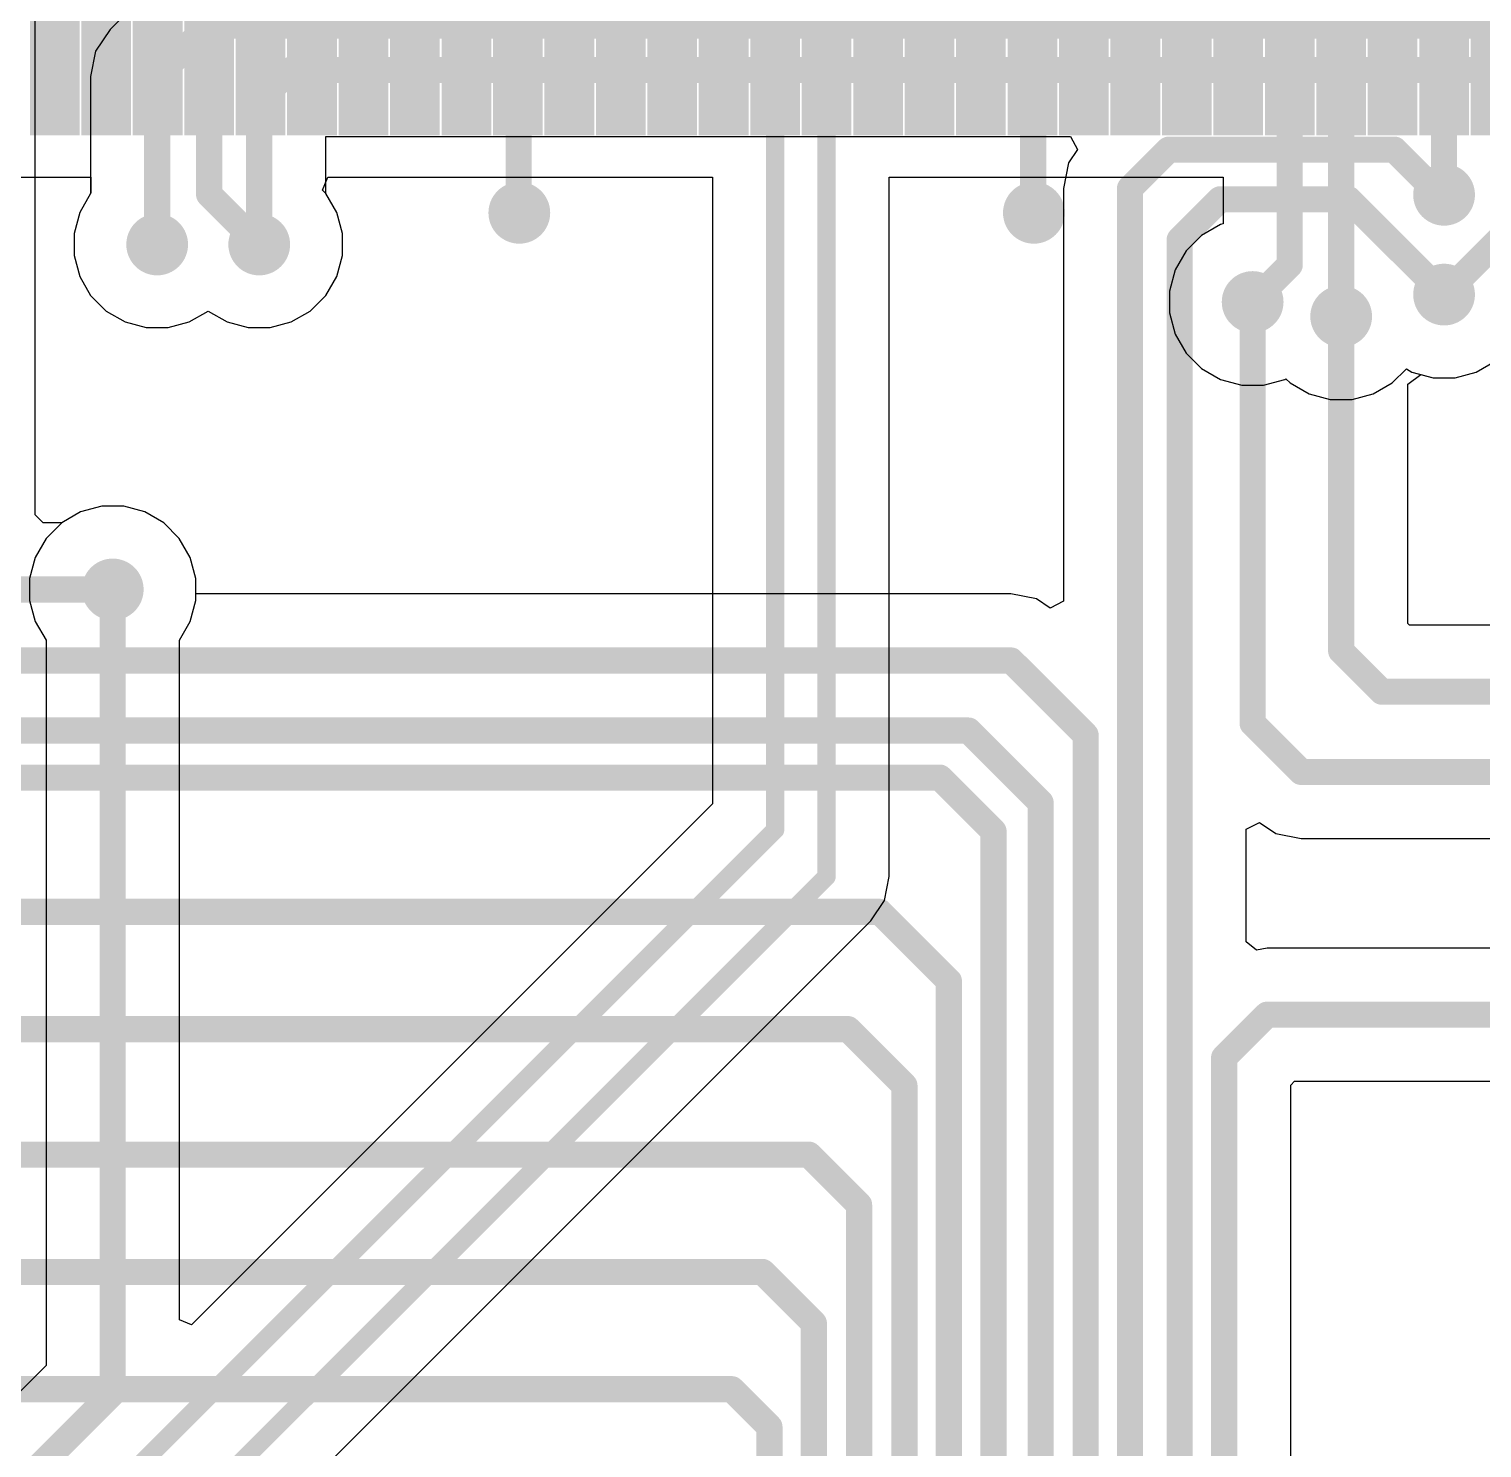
# Model space of a CAD drawing. Header units: millimetres. Extents: x -3 to 5437, y -3 to 5435.
# Drawn here: x 98.22 to 112.34, y 65.52 to 79.31 of the extents above; entities that cross this region are included whole.
import ezdxf

# ---------------------------------------------------------------- set-up
doc = ezdxf.new("R2010")
doc.units = ezdxf.units.MM
for name, color, linetype in [('BottomLayer', 5, 'Continuous'), ('TopLayer', 1, 'Continuous'), ('TopPaste', 8, 'Continuous'), ('TopSolder', 216, 'Continuous'), ('ViaHoleLayer', 16, 'Continuous')]:
    doc.layers.add(name, color=color, linetype=linetype)

# ---------------------------------------------------------------- blocks, each defined once
blk = doc.blocks.new('LQFP_144_20_20__157')
at = {"layer": 'TopLayer'}
for points in [[(-6.389999919999999, 9.89999925), (-6.389999919999999, 11.45999867), (-6.110000479999999, 11.45999867), (-6.110000479999999, 9.89999925)], [(-5.890000919999999, 9.89999925), (-5.890000919999999, 11.45999867), (-5.61000148, 11.45999867), (-5.61000148, 9.89999925)], [(-5.38999938, 9.89999925), (-5.38999938, 11.45999867), (-5.10999994, 11.45999867), (-5.10999994, 9.89999925)], [(-4.890000379999999, 9.89999925), (-4.890000379999999, 11.45999867), (-4.61000094, 11.45999867), (-4.61000094, 9.89999925)], [(-4.38999884, 9.89999925), (-4.38999884, 11.45999867), (-4.1099994, 11.45999867), (-4.1099994, 9.89999925)], [(-3.88999984, 9.89999925), (-3.88999984, 11.45999867), (-3.6100004, 11.45999867), (-3.6100004, 9.89999925)], [(-3.390000839999999, 9.89999925), (-3.390000839999999, 11.45999867), (-3.1100014, 11.45999867), (-3.1100014, 9.89999925)], [(-2.8899993, 9.89999925), (-2.8899993, 11.45999867), (-2.60999986, 11.45999867), (-2.60999986, 9.89999925)], [(-2.3900003, 9.89999925), (-2.3900003, 11.45999867), (-2.11000086, 11.45999867), (-2.11000086, 9.89999925)], [(-1.88999876, 9.89999925), (-1.88999876, 11.45999867), (-1.60999932, 11.45999867), (-1.60999932, 9.89999925)], [(-1.38999976, 9.89999925), (-1.38999976, 11.45999867), (-1.11000032, 11.45999867), (-1.11000032, 9.89999925)], [(-0.89000076, 9.89999925), (-0.89000076, 11.45999867), (-0.6100013199999998, 11.45999867), (-0.6100013200000001, 9.89999925)], [(-0.38999922, 9.89999925), (-0.3899992199999999, 11.45999867), (-0.1099997799999999, 11.45999867), (-0.1099997800000001, 9.89999925)], [(0.1099997799999999, 9.89999925), (0.1099997800000001, 11.45999867), (0.38999922, 11.45999867), (0.3899992199999999, 9.89999925)], [(0.6100013199999998, 9.89999925), (0.6100013200000001, 11.45999867), (0.89000076, 11.45999867), (0.89000076, 9.89999925)], [(1.11000032, 9.89999925), (1.11000032, 11.45999867), (1.38999976, 11.45999867), (1.38999976, 9.89999925)], [(1.60999932, 9.89999925), (1.60999932, 11.45999867), (1.88999876, 11.45999867), (1.88999876, 9.89999925)], [(2.11000086, 9.89999925), (2.11000086, 11.45999867), (2.3900003, 11.45999867), (2.3900003, 9.89999925)], [(2.60999986, 9.89999925), (2.60999986, 11.45999867), (2.8899993, 11.45999867), (2.8899993, 9.89999925)], [(3.1100014, 9.89999925), (3.1100014, 11.45999867), (3.390000839999999, 11.45999867), (3.390000839999999, 9.89999925)], [(3.6100004, 9.89999925), (3.6100004, 11.45999867), (3.88999984, 11.45999867), (3.88999984, 9.89999925)], [(4.1099994, 9.89999925), (4.1099994, 11.45999867), (4.38999884, 11.45999867), (4.38999884, 9.89999925)], [(4.61000094, 9.89999925), (4.61000094, 11.45999867), (4.890000379999999, 11.45999867), (4.890000379999999, 9.89999925)], [(5.10999994, 9.89999925), (5.10999994, 11.45999867), (5.38999938, 11.45999867), (5.38999938, 9.89999925)], [(5.61000148, 9.89999925), (5.61000148, 11.45999867), (5.890000919999999, 11.45999867), (5.890000919999999, 9.89999925)], [(6.110000479999999, 9.89999925), (6.110000479999999, 11.45999867), (6.389999919999999, 11.45999867), (6.389999919999999, 9.89999925)], [(6.609999479999999, 9.89999925), (6.609999479999999, 11.45999867), (6.889998919999999, 11.45999867), (6.889998919999999, 9.89999925)], [(7.110001019999999, 9.89999925), (7.110001019999999, 11.45999867), (7.39000046, 11.45999867), (7.39000046, 9.89999925)], [(7.610000019999999, 9.89999925), (7.610000019999999, 11.45999867), (7.88999946, 11.45999867), (7.88999946, 9.89999925)]]:
    blk.add_hatch(color=1, dxfattribs=at).paths.add_polyline_path(points)
at = {"layer": 'TopPaste'}
for points in [[(-6.389999919999999, 9.89999925), (-6.389999919999999, 11.45999867), (-6.110000479999999, 11.45999867), (-6.110000479999999, 9.89999925)], [(-5.890000919999999, 9.89999925), (-5.890000919999999, 11.45999867), (-5.61000148, 11.45999867), (-5.61000148, 9.89999925)], [(-5.38999938, 9.89999925), (-5.38999938, 11.45999867), (-5.10999994, 11.45999867), (-5.10999994, 9.89999925)], [(-4.890000379999999, 9.89999925), (-4.890000379999999, 11.45999867), (-4.61000094, 11.45999867), (-4.61000094, 9.89999925)], [(-4.38999884, 9.89999925), (-4.38999884, 11.45999867), (-4.1099994, 11.45999867), (-4.1099994, 9.89999925)], [(-3.88999984, 9.89999925), (-3.88999984, 11.45999867), (-3.6100004, 11.45999867), (-3.6100004, 9.89999925)], [(-3.390000839999999, 9.89999925), (-3.390000839999999, 11.45999867), (-3.1100014, 11.45999867), (-3.1100014, 9.89999925)], [(-2.8899993, 9.89999925), (-2.8899993, 11.45999867), (-2.60999986, 11.45999867), (-2.60999986, 9.89999925)], [(-2.3900003, 9.89999925), (-2.3900003, 11.45999867), (-2.11000086, 11.45999867), (-2.11000086, 9.89999925)], [(-1.88999876, 9.89999925), (-1.88999876, 11.45999867), (-1.60999932, 11.45999867), (-1.60999932, 9.89999925)], [(-1.38999976, 9.89999925), (-1.38999976, 11.45999867), (-1.11000032, 11.45999867), (-1.11000032, 9.89999925)], [(-0.89000076, 9.89999925), (-0.89000076, 11.45999867), (-0.6100013199999998, 11.45999867), (-0.6100013200000001, 9.89999925)], [(-0.38999922, 9.89999925), (-0.3899992199999999, 11.45999867), (-0.1099997799999999, 11.45999867), (-0.1099997800000001, 9.89999925)], [(0.1099997799999999, 9.89999925), (0.1099997800000001, 11.45999867), (0.38999922, 11.45999867), (0.3899992199999999, 9.89999925)], [(0.6100013199999998, 9.89999925), (0.6100013200000001, 11.45999867), (0.89000076, 11.45999867), (0.89000076, 9.89999925)], [(1.11000032, 9.89999925), (1.11000032, 11.45999867), (1.38999976, 11.45999867), (1.38999976, 9.89999925)], [(1.60999932, 9.89999925), (1.60999932, 11.45999867), (1.88999876, 11.45999867), (1.88999876, 9.89999925)], [(2.11000086, 9.89999925), (2.11000086, 11.45999867), (2.3900003, 11.45999867), (2.3900003, 9.89999925)], [(2.60999986, 9.89999925), (2.60999986, 11.45999867), (2.8899993, 11.45999867), (2.8899993, 9.89999925)], [(3.1100014, 9.89999925), (3.1100014, 11.45999867), (3.390000839999999, 11.45999867), (3.390000839999999, 9.89999925)], [(3.6100004, 9.89999925), (3.6100004, 11.45999867), (3.88999984, 11.45999867), (3.88999984, 9.89999925)], [(4.1099994, 9.89999925), (4.1099994, 11.45999867), (4.38999884, 11.45999867), (4.38999884, 9.89999925)], [(4.61000094, 9.89999925), (4.61000094, 11.45999867), (4.890000379999999, 11.45999867), (4.890000379999999, 9.89999925)], [(5.10999994, 9.89999925), (5.10999994, 11.45999867), (5.38999938, 11.45999867), (5.38999938, 9.89999925)], [(5.61000148, 9.89999925), (5.61000148, 11.45999867), (5.890000919999999, 11.45999867), (5.890000919999999, 9.89999925)], [(6.110000479999999, 9.89999925), (6.110000479999999, 11.45999867), (6.389999919999999, 11.45999867), (6.389999919999999, 9.89999925)], [(6.609999479999999, 9.89999925), (6.609999479999999, 11.45999867), (6.889998919999999, 11.45999867), (6.889998919999999, 9.89999925)], [(7.110001019999999, 9.89999925), (7.110001019999999, 11.45999867), (7.39000046, 11.45999867), (7.39000046, 9.89999925)], [(7.610000019999999, 9.89999925), (7.610000019999999, 11.45999867), (7.88999946, 11.45999867), (7.88999946, 9.89999925)]]:
    blk.add_hatch(color=8, dxfattribs=at).paths.add_polyline_path(points)
at = {"layer": 'TopSolder'}
for points in [[(-6.49159992, 9.79839925), (-6.49159992, 11.56159867), (-6.00840048, 11.56159867), (-6.00840048, 9.79839925)], [(-5.99160092, 9.79839925), (-5.99160092, 11.56159867), (-5.50840148, 11.56159867), (-5.50840148, 9.79839925)], [(-5.491599379999999, 9.79839925), (-5.491599379999999, 11.56159867), (-5.008399939999999, 11.56159867), (-5.008399939999999, 9.79839925)], [(-4.99160038, 9.79839925), (-4.99160038, 11.56159867), (-4.50840094, 11.56159867), (-4.50840094, 9.79839925)], [(-4.49159884, 9.79839925), (-4.49159884, 11.56159867), (-4.0083994, 11.56159867), (-4.0083994, 9.79839925)], [(-3.99159984, 9.79839925), (-3.99159984, 11.56159867), (-3.5084004, 11.56159867), (-3.5084004, 9.79839925)], [(-3.49160084, 9.79839925), (-3.49160084, 11.56159867), (-3.0084014, 11.56159867), (-3.0084014, 9.79839925)], [(-2.9915993, 9.79839925), (-2.9915993, 11.56159867), (-2.508399859999999, 11.56159867), (-2.508399859999999, 9.79839925)], [(-2.4916003, 9.79839925), (-2.4916003, 11.56159867), (-2.00840086, 11.56159867), (-2.00840086, 9.79839925)], [(-1.99159876, 9.79839925), (-1.99159876, 11.56159867), (-1.50839932, 11.56159867), (-1.50839932, 9.79839925)], [(-1.49159976, 9.79839925), (-1.49159976, 11.56159867), (-1.00840032, 11.56159867), (-1.00840032, 9.79839925)], [(-0.99160076, 9.79839925), (-0.99160076, 11.56159867), (-0.5084013199999999, 11.56159867), (-0.5084013199999999, 9.79839925)], [(-0.49159922, 9.79839925), (-0.49159922, 11.56159867), (-0.008399779999999963, 11.56159867), (-0.008399780000000037, 9.79839925)], [(0.008399779999999963, 9.79839925), (0.008399780000000037, 11.56159867), (0.49159922, 11.56159867), (0.49159922, 9.79839925)], [(0.5084013199999999, 9.79839925), (0.5084013199999999, 11.56159867), (0.99160076, 11.56159867), (0.99160076, 9.79839925)], [(1.00840032, 9.79839925), (1.00840032, 11.56159867), (1.49159976, 11.56159867), (1.49159976, 9.79839925)], [(1.50839932, 9.79839925), (1.50839932, 11.56159867), (1.99159876, 11.56159867), (1.99159876, 9.79839925)], [(2.00840086, 9.79839925), (2.00840086, 11.56159867), (2.4916003, 11.56159867), (2.4916003, 9.79839925)], [(2.508399859999999, 9.79839925), (2.508399859999999, 11.56159867), (2.9915993, 11.56159867), (2.9915993, 9.79839925)], [(3.0084014, 9.79839925), (3.0084014, 11.56159867), (3.49160084, 11.56159867), (3.49160084, 9.79839925)], [(3.5084004, 9.79839925), (3.5084004, 11.56159867), (3.99159984, 11.56159867), (3.99159984, 9.79839925)], [(4.0083994, 9.79839925), (4.0083994, 11.56159867), (4.49159884, 11.56159867), (4.49159884, 9.79839925)], [(4.50840094, 9.79839925), (4.50840094, 11.56159867), (4.99160038, 11.56159867), (4.99160038, 9.79839925)], [(5.008399939999999, 9.79839925), (5.008399939999999, 11.56159867), (5.491599379999999, 11.56159867), (5.491599379999999, 9.79839925)], [(5.50840148, 9.79839925), (5.50840148, 11.56159867), (5.99160092, 11.56159867), (5.99160092, 9.79839925)], [(6.00840048, 9.79839925), (6.00840048, 11.56159867), (6.49159992, 11.56159867), (6.49159992, 9.79839925)], [(6.50839948, 9.79839925), (6.50839948, 11.56159867), (6.991598919999999, 11.56159867), (6.991598919999999, 9.79839925)], [(7.008401019999999, 9.79839925), (7.008401019999999, 11.56159867), (7.49160046, 11.56159867), (7.49160046, 9.79839925)], [(7.508400019999999, 9.79839925), (7.508400019999999, 11.56159867), (7.99159946, 11.56159867), (7.99159946, 9.79839925)]]:
    blk.add_hatch(color=216, dxfattribs=at).paths.add_polyline_path(points)

msp = doc.modelspace()

# ---------------------------------------------------------------- hatches: boundary and pattern name
at = {"layer": 'BottomLayer'}
h = msp.add_hatch(color=5, dxfattribs=at)
edge = h.paths.add_edge_path()
edge.add_arc((111.97083778, 77.69917404), 0.2999994, 0, 360)
h = msp.add_hatch(color=5, dxfattribs=at)
edge = h.paths.add_edge_path()
edge.add_arc((102.98508486, 77.52400548), 0.2999994, 0, 360)
h = msp.add_hatch(color=5, dxfattribs=at)
edge = h.paths.add_edge_path()
edge.add_arc((107.98508502, 77.52400548), 0.2999994, 0, 360)
h = msp.add_hatch(color=5, dxfattribs=at)
edge = h.paths.add_edge_path()
edge.add_arc((99.4664, 77.216), 0.2999994, 0, 360)
h = msp.add_hatch(color=5, dxfattribs=at)
edge = h.paths.add_edge_path()
edge.add_arc((100.4578382, 77.216), 0.2999994, 0, 360)
h = msp.add_hatch(color=5, dxfattribs=at)
edge = h.paths.add_edge_path()
edge.add_arc((110.11083642, 76.65719999999999), 0.2999994, 0, 360)
h = msp.add_hatch(color=5, dxfattribs=at)
edge = h.paths.add_edge_path()
edge.add_arc((111.97083778, 76.7292725), 0.2999994, 0, 360)
h = msp.add_hatch(color=5, dxfattribs=at)
edge = h.paths.add_edge_path()
edge.add_arc((110.97083724, 76.51720028), 0.2999994, 0, 360)
h = msp.add_hatch(color=5, dxfattribs=at)
edge = h.paths.add_edge_path()
edge.add_arc((99.0346, 73.86319999999999), 0.2999994, 0, 360)
at = {"layer": 'TopLayer'}
h = msp.add_hatch(color=1, dxfattribs=at)
edge = h.paths.add_edge_path()
edge.add_arc((111.97083778, 77.69917404), 0.2999994, 0, 360)
h = msp.add_hatch(color=1, dxfattribs=at)
edge = h.paths.add_edge_path()
edge.add_arc((102.98508486, 77.52400548), 0.2999994, 0, 360)
h = msp.add_hatch(color=1, dxfattribs=at)
edge = h.paths.add_edge_path()
edge.add_arc((107.98508502, 77.52400548), 0.2999994, 0, 360)
h = msp.add_hatch(color=1, dxfattribs=at)
edge = h.paths.add_edge_path()
edge.add_arc((99.4664, 77.216), 0.2999994, 0, 360)
h = msp.add_hatch(color=1, dxfattribs=at)
edge = h.paths.add_edge_path()
edge.add_arc((100.4578382, 77.216), 0.2999994, 0, 360)
h = msp.add_hatch(color=1, dxfattribs=at)
edge = h.paths.add_edge_path()
edge.add_arc((110.11083642, 76.65719999999999), 0.2999994, 0, 360)
h = msp.add_hatch(color=1, dxfattribs=at)
edge = h.paths.add_edge_path()
edge.add_arc((111.97083778, 76.7292725), 0.2999994, 0, 360)
h = msp.add_hatch(color=1, dxfattribs=at)
edge = h.paths.add_edge_path()
edge.add_arc((110.97083724, 76.51720028), 0.2999994, 0, 360)
h = msp.add_hatch(color=1, dxfattribs=at)
edge = h.paths.add_edge_path()
edge.add_arc((99.0346, 73.86319999999999), 0.2999994, 0, 360)
at = {"layer": 'ViaHoleLayer'}
h = msp.add_hatch(color=16, dxfattribs=at)
edge = h.paths.add_edge_path()
edge.add_arc((111.97083778, 77.69917404), 0.1499997, 0, 360)
h = msp.add_hatch(color=16, dxfattribs=at)
edge = h.paths.add_edge_path()
edge.add_arc((102.98508486, 77.52400548), 0.1499997, 0, 360)
h = msp.add_hatch(color=16, dxfattribs=at)
edge = h.paths.add_edge_path()
edge.add_arc((107.98508502, 77.52400548), 0.1499997, 0, 360)
h = msp.add_hatch(color=16, dxfattribs=at)
edge = h.paths.add_edge_path()
edge.add_arc((99.4664, 77.216), 0.1499997, 0, 360)
h = msp.add_hatch(color=16, dxfattribs=at)
edge = h.paths.add_edge_path()
edge.add_arc((100.4578382, 77.216), 0.1499997, 0, 360)
h = msp.add_hatch(color=16, dxfattribs=at)
edge = h.paths.add_edge_path()
edge.add_arc((110.11083642, 76.65719999999999), 0.1499997, 0, 360)
h = msp.add_hatch(color=16, dxfattribs=at)
edge = h.paths.add_edge_path()
edge.add_arc((111.97083778, 76.7292725), 0.1499997, 0, 360)
h = msp.add_hatch(color=16, dxfattribs=at)
edge = h.paths.add_edge_path()
edge.add_arc((110.97083724, 76.51720028), 0.1499997, 0, 360)
h = msp.add_hatch(color=16, dxfattribs=at)
edge = h.paths.add_edge_path()
edge.add_arc((99.0346, 73.86319999999999), 0.1499997, 0, 360)

# ---------------------------------------------------------------- linework, layer by layer
at = {"layer": 'BottomLayer'}
for p, q in [((98.2811725, 74.58681806), (98.2811725, 82.20154248)), ((99.50526708, 79.8028122), (99.00859039999999, 79.30613552)), ((99.00859039999999, 79.30613552), (98.8682427, 79.09609022)), ((98.8682427, 79.09609022), (98.81895908, 78.84832592)), ((98.81895908, 78.84832592), (98.81895908, 77.71059641999999)), ((101.10527912, 77.71059641999999), (101.10527912, 78.26576168)), ((101.10527912, 78.26576168), (108.33948614, 78.26576168)), ((108.33948614, 78.26576168), (108.40737018, 78.13876168)), ((108.40737018, 78.13876168), (108.3211702, 78.00975254)), ((108.3211702, 78.00975254), (108.27188658, 77.76198824000001)), ((98.81895908, 77.71059641999999), (98.71346525999999, 77.52787644)), ((101.21077294, 77.52787644), (101.10527912, 77.71059641999999)), ((108.27188658, 77.76198824000001), (108.27188658, 73.74882634)), ((98.71346525999999, 77.52787644), (98.6584006, 77.3223752)), ((101.2658376, 77.3223752), (101.21077294, 77.52787644)), ((98.6584006, 77.3223752), (98.6584006, 77.10962479999999)), ((101.2658376, 77.10962479999999), (101.2658376, 77.3223752)), ((98.6584006, 77.10962479999999), (98.71346525999999, 76.90412355999999)), ((101.21077294, 76.90412355999999), (101.2658376, 77.10962479999999)), ((98.71346525999999, 76.90412355999999), (98.81984046, 76.71987704)), ((101.10439774, 76.71987704), (101.21077294, 76.90412355999999)), ((98.81984046, 76.71987704), (98.97027703999998, 76.56944046)), ((100.95396116, 76.56944046), (101.10439774, 76.71987704)), ((98.97027703999998, 76.56944046), (99.15452355999999, 76.46306526)), ((99.77827644, 76.46306526), (99.9621191, 76.56920678)), ((99.9621191, 76.56920678), (100.14596176, 76.46306526)), ((100.76971464, 76.46306526), (100.95396116, 76.56944046)), ((99.15452355999999, 76.46306526), (99.36002479999999, 76.4080006)), ((99.36002479999999, 76.4080006), (99.5727752, 76.4080006)), ((99.5727752, 76.4080006), (99.77827644, 76.46306526)), ((100.14596176, 76.46306526), (100.351463, 76.4080006)), ((100.351463, 76.4080006), (100.5642134, 76.4080006)), ((100.5642134, 76.4080006), (100.76971464, 76.46306526)), ((111.61827816, 75.85965777999999), (111.7452807, 75.95320851999999)), ((111.7452807, 75.95320851999999), (111.86446258, 75.9212731)), ((112.07721298, 75.9212731), (112.28271422, 75.97633775999999)), ((112.28271422, 75.97633775999999), (112.46696074, 76.08271296)), ((111.61827816, 73.533), (111.61827816, 75.85965777999999)), ((111.86446258, 75.9212731), (112.07721298, 75.9212731)), ((98.35734964, 74.51064091999999), (98.2811725, 74.58681806)), ((98.72272355999999, 74.61613473999999), (98.54000358, 74.51064091999999)), ((98.9282248, 74.6711994), (98.72272355999999, 74.61613473999999)), ((99.1409752, 74.6711994), (98.9282248, 74.6711994)), ((99.34647644, 74.61613473999999), (99.1409752, 74.6711994)), ((99.53072295999999, 74.50975954), (99.34647644, 74.61613473999999)), ((98.54000358, 74.51064091999999), (98.35734964, 74.51064091999999)), ((99.68115954, 74.35932296), (99.53072295999999, 74.50975954)), ((99.78753474, 74.17507644), (99.68115954, 74.35932296)), ((99.84259939999998, 73.9695752), (99.78753474, 74.17507644)), ((99.84259939999998, 73.82004031999999), (99.84259939999998, 73.9695752)), ((107.76270548, 73.82004031999999), (99.84259939999998, 73.82004031999999)), ((108.01046978, 73.77075669999999), (107.76270548, 73.82004031999999)), ((108.14488658, 73.6809423), (108.01046978, 73.77075669999999)), ((108.27188658, 73.74882634), (108.14488658, 73.6809423)), ((111.63456464, 73.51671352), (111.61827816, 73.533)), ((120.06380102, 73.51671352), (111.63456464, 73.51671352)), ((110.04936842, 71.5326865), (110.17636842, 71.59679609999999)), ((110.17636842, 71.59679609999999), (110.3345266, 71.49111685999999)), ((110.04936842, 70.43673746), (110.04936842, 71.5326865)), ((110.3345266, 71.49111685999999), (110.58229344, 71.44183324)), ((110.58229344, 71.44183324), (119.280686, 71.44183324)), ((110.14754196, 70.35616866), (110.04936842, 70.43673746)), ((110.25083614, 70.37671472), (110.14754196, 70.35616866)), ((113.19580358, 70.37671472), (110.25083614, 70.37671472)), ((110.48116842, 69.04398688), (110.51901442, 69.08183288)), ((110.48116842, 63.94086525999999), (110.48116842, 69.04398688)), ((110.51901442, 69.08183288), (113.07314444, 69.08183288))]:
    msp.add_line(p, q, dxfattribs=at)
at = {"layer": 'BottomLayer', "const_width": 0.254}
for points in [[(99.4664, 78.84832592), (99.96307667999999, 79.3450026)], [(99.96307667999999, 79.3450026), (126.10216588, 79.3450026)], [(99.4664, 77.216), (99.4664, 78.84832592)], [(100.4578382, 78.60922556), (100.76181524, 78.9132026)], [(100.76181524, 78.9132026), (128.30373882, 78.9132026)], [(100.4578382, 77.216), (100.4578382, 78.60922556)], [(108.9193275, 77.76198824000001), (109.2953999, 78.13806063999999)], [(109.2953999, 78.13806063999999), (111.48823778, 78.13806063999999)], [(111.48823778, 78.13806063999999), (111.97083778, 77.65546064)], [(108.9193275, 63.36577369999999), (108.9193275, 77.76198824000001)], [(109.4019275, 77.26284522), (109.79454292, 77.65546064)], [(109.79454292, 77.65546064), (111.04464964, 77.65546064)], [(111.04464964, 77.65546064), (111.97083778, 76.7292725)], [(109.4019275, 63.49383034), (109.4019275, 77.26284522)], [(110.11083642, 72.56073117999999), (110.11083642, 76.65719999999999)], [(110.97083724, 73.26482171999999), (110.97083724, 76.51720028)], [(98.08917136, 73.86319999999999), (99.0346, 73.86319999999999)], [(96.2152, 73.1725994), (107.76270548, 73.1725994)], [(107.76270548, 73.1725994), (108.4875275, 72.44777738)], [(110.97083724, 73.26482171999999), (111.36638636, 72.8692726)], [(111.36638636, 72.8692726), (120.55839744, 72.8692726)], [(95.76811935999999, 72.4916), (107.35011296, 72.4916)], [(107.35011296, 72.4916), (108.0503046, 71.79140835999999)], [(108.4875275, 63.18691705999999), (108.4875275, 72.44777738)], [(110.11083642, 72.56073117999999), (110.58229344, 72.08927416)], [(95.95749668, 72.03439999999999), (107.0708044, 72.03439999999999)], [(107.0708044, 72.03439999999999), (107.5931046, 71.5120998)], [(110.58229344, 72.08927416), (119.77528242, 72.08927416)], [(108.0503046, 63.01348332), (108.0503046, 71.79140835999999)], [(107.5931046, 62.5076093), (107.5931046, 71.5120998)], [(97.18039999999999, 70.72927434), (106.48652566, 70.72927434)], [(106.48652566, 70.72927434), (107.15923704, 70.05656296)], [(107.15923704, 54.0512), (107.15923704, 70.05656296)], [(109.8337275, 69.31216515999999), (110.25083614, 69.7292738)], [(110.25083614, 69.7292738), (113.6904, 69.7292738)], [(97.22069456, 69.58927408), (106.17872592, 69.58927408)], [(106.17872592, 69.58927408), (106.7274345, 69.04056549999999)], [(109.8337275, 63.67268697999999), (109.8337275, 69.31216515999999)], [(106.7274345, 54.0512), (106.7274345, 69.04056549999999)], [(97.18039999999999, 68.36927398), (105.79852602, 68.36927398)], [(105.79852602, 68.36927398), (106.28686388, 67.88093611999999)], [(106.28686388, 54.0512), (106.28686388, 67.88093611999999)], [(97.18039999999999, 67.22927372), (105.34767094, 67.22927372)], [(105.34767094, 67.22927372), (105.84741848, 66.72952618)], [(105.84741848, 54.0512), (105.84741848, 66.72952618)], [(97.18239898, 66.08927346), (105.04922094, 66.08927346)], [(105.04922094, 66.08927346), (105.4156134, 65.72288099999999)], [(105.4156134, 60.2488), (105.4156134, 65.72288099999999)]]:
    msp.add_lwpolyline(points, dxfattribs=at)
at = {"layer": 'BottomLayer', "const_width": 0.127}
for points in [[(99.89957668, 79.3450026, 1), (100.02657668, 79.3450026, 1)], [(99.89957668, 79.3450026, 1), (100.02657668, 79.3450026, 1)], [(99.40289999999999, 78.84832592, 1), (99.5299, 78.84832592, 1)], [(99.40289999999999, 78.84832592, 1), (99.5299, 78.84832592, 1)], [(100.69831524, 78.9132026, 1), (100.82531524, 78.9132026, 1)], [(100.69831524, 78.9132026, 1), (100.82531524, 78.9132026, 1)], [(100.3943382, 78.60922556, 1), (100.5213382, 78.60922556, 1)], [(100.3943382, 78.60922556, 1), (100.5213382, 78.60922556, 1)], [(109.2318999, 78.13806063999999, 1), (109.3588999, 78.13806063999999, 1)], [(109.2318999, 78.13806063999999, 1), (109.3588999, 78.13806063999999, 1)], [(111.42473778, 78.13806063999999, 1), (111.55173778, 78.13806063999999, 1)], [(111.42473778, 78.13806063999999, 1), (111.55173778, 78.13806063999999, 1)], [(108.8558275, 77.76198824000001, 1), (108.9828275, 77.76198824000001, 1)], [(108.8558275, 77.76198824000001, 1), (108.9828275, 77.76198824000001, 1)], [(109.73104292, 77.65546064, 1), (109.85804292, 77.65546064, 1)], [(109.73104292, 77.65546064, 1), (109.85804292, 77.65546064, 1)], [(110.98114964, 77.65546064, 1), (111.10814964, 77.65546064, 1)], [(110.98114964, 77.65546064, 1), (111.10814964, 77.65546064, 1)], [(111.90733778, 77.65546064, 1), (112.03433778, 77.65546064, 1)], [(109.3384275, 77.26284522, 1), (109.4654275, 77.26284522, 1)], [(109.3384275, 77.26284522, 1), (109.4654275, 77.26284522, 1)], [(99.40289999999999, 77.216, 1), (99.5299, 77.216, 1)], [(100.3943382, 77.216, 1), (100.5213382, 77.216, 1)], [(111.90733778, 76.7292725, 1), (112.03433778, 76.7292725, 1)], [(110.04733642, 76.65719999999999, 1), (110.17433642, 76.65719999999999, 1)], [(110.90733724, 76.51720028, 1), (111.03433724, 76.51720028, 1)], [(98.97109999999999, 73.86319999999999, 1), (99.09809999999999, 73.86319999999999, 1)], [(107.69920548, 73.1725994, 1), (107.82620548, 73.1725994, 1)], [(107.69920548, 73.1725994, 1), (107.82620548, 73.1725994, 1)], [(110.90733724, 73.26482171999999, 1), (111.03433724, 73.26482171999999, 1)], [(110.90733724, 73.26482171999999, 1), (111.03433724, 73.26482171999999, 1)], [(111.30288636, 72.8692726, 1), (111.42988636, 72.8692726, 1)], [(111.30288636, 72.8692726, 1), (111.42988636, 72.8692726, 1)], [(107.28661296, 72.4916, 1), (107.41361296, 72.4916, 1)], [(107.28661296, 72.4916, 1), (107.41361296, 72.4916, 1)], [(108.4240275, 72.44777738, 1), (108.5510275, 72.44777738, 1)], [(108.4240275, 72.44777738, 1), (108.5510275, 72.44777738, 1)], [(110.04733642, 72.56073117999999, 1), (110.17433642, 72.56073117999999, 1)], [(110.04733642, 72.56073117999999, 1), (110.17433642, 72.56073117999999, 1)], [(107.0073044, 72.03439999999999, 1), (107.1343044, 72.03439999999999, 1)], [(107.0073044, 72.03439999999999, 1), (107.1343044, 72.03439999999999, 1)], [(110.51879344, 72.08927416, 1), (110.64579344, 72.08927416, 1)], [(110.51879344, 72.08927416, 1), (110.64579344, 72.08927416, 1)], [(107.9868046, 71.79140835999999, 1), (108.1138046, 71.79140835999999, 1)], [(107.9868046, 71.79140835999999, 1), (108.1138046, 71.79140835999999, 1)], [(107.5296046, 71.5120998, 1), (107.6566046, 71.5120998, 1)], [(107.5296046, 71.5120998, 1), (107.6566046, 71.5120998, 1)], [(106.42302566, 70.72927434, 1), (106.55002566, 70.72927434, 1)], [(106.42302566, 70.72927434, 1), (106.55002566, 70.72927434, 1)], [(107.09573704, 70.05656296, 1), (107.22273704, 70.05656296, 1)], [(107.09573704, 70.05656296, 1), (107.22273704, 70.05656296, 1)], [(110.18733614, 69.7292738, 1), (110.31433614, 69.7292738, 1)], [(110.18733614, 69.7292738, 1), (110.31433614, 69.7292738, 1)], [(106.11522592, 69.58927408, 1), (106.24222592, 69.58927408, 1)], [(106.11522592, 69.58927408, 1), (106.24222592, 69.58927408, 1)], [(109.7702275, 69.31216515999999, 1), (109.8972275, 69.31216515999999, 1)], [(109.7702275, 69.31216515999999, 1), (109.8972275, 69.31216515999999, 1)], [(106.6639345, 69.04056549999999, 1), (106.7909345, 69.04056549999999, 1)], [(106.6639345, 69.04056549999999, 1), (106.7909345, 69.04056549999999, 1)], [(105.73502602, 68.36927398, 1), (105.86202602, 68.36927398, 1)], [(105.73502602, 68.36927398, 1), (105.86202602, 68.36927398, 1)], [(106.22336388, 67.88093611999999, 1), (106.35036388, 67.88093611999999, 1)], [(106.22336388, 67.88093611999999, 1), (106.35036388, 67.88093611999999, 1)], [(105.28417094, 67.22927372, 1), (105.41117094, 67.22927372, 1)], [(105.28417094, 67.22927372, 1), (105.41117094, 67.22927372, 1)], [(105.78391848, 66.72952618, 1), (105.91091848, 66.72952618, 1)], [(105.78391848, 66.72952618, 1), (105.91091848, 66.72952618, 1)], [(104.98572094, 66.08927346, 1), (105.11272094, 66.08927346, 1)], [(104.98572094, 66.08927346, 1), (105.11272094, 66.08927346, 1)], [(105.3521134, 65.72288099999999, 1), (105.4791134, 65.72288099999999, 1)], [(105.3521134, 65.72288099999999, 1), (105.4791134, 65.72288099999999, 1)]]:
    msp.add_lwpolyline(points, format="xyb", close=True, dxfattribs=at)
at = {"layer": 'TopLayer'}
for p, q in [((95.89121791999999, 77.87127428), (98.82117903999999, 77.87127428)), ((98.82117903999999, 77.87127428), (98.82117903999999, 77.71346154)), ((101.07224642, 77.74427427999998), (101.12485236, 77.87127428)), ((101.12485236, 77.87127428), (104.86224392, 77.87127428)), ((104.86224392, 77.87127428), (104.86224392, 71.77759837999999)), ((106.57943124, 71.07123707999999), (106.57943124, 77.87127428)), ((106.57943124, 77.87127428), (109.82339732, 77.87127428)), ((109.82339732, 77.87127428), (109.82339732, 77.41668286)), ((98.81984046, 77.71212296), (98.71346525999999, 77.52787644)), ((98.82117903999999, 77.71346154), (98.81984046, 77.71212296)), ((101.10439774, 77.71212296), (101.07224642, 77.74427427999998)), ((101.21077294, 77.52787644), (101.10439774, 77.71212296)), ((98.71346525999999, 77.52787644), (98.6584006, 77.3223752)), ((101.2658376, 77.3223752), (101.21077294, 77.52787644)), ((109.79895998, 77.41013474), (109.61471346, 77.30375954)), ((109.82339732, 77.41668286), (109.79895998, 77.41013474)), ((98.6584006, 77.3223752), (98.6584006, 77.10962479999999)), ((101.2658376, 77.10962479999999), (101.2658376, 77.3223752)), ((109.61471346, 77.30375954), (109.46427688, 77.15332296)), ((98.6584006, 77.10962479999999), (98.71346525999999, 76.90412355999999)), ((101.21077294, 76.90412355999999), (101.2658376, 77.10962479999999)), ((109.46427688, 77.15332296), (109.35790168, 76.96907644)), ((109.35790168, 76.96907644), (109.30283702, 76.76357519999999)), ((98.71346525999999, 76.90412355999999), (98.81984046, 76.71987704)), ((101.10439774, 76.71987704), (101.21077294, 76.90412355999999)), ((98.81984046, 76.71987704), (98.97027703999998, 76.56944046)), ((100.95396116, 76.56944046), (101.10439774, 76.71987704)), ((109.30283702, 76.76357519999999), (109.30283702, 76.5508248)), ((98.97027703999998, 76.56944046), (99.15452355999999, 76.46306526)), ((99.77827644, 76.46306526), (99.9621191, 76.56920678)), ((99.9621191, 76.56920678), (100.14596176, 76.46306526)), ((100.76971464, 76.46306526), (100.95396116, 76.56944046)), ((109.30283702, 76.5508248), (109.35790168, 76.34532356)), ((99.15452355999999, 76.46306526), (99.36002479999999, 76.4080006)), ((99.36002479999999, 76.4080006), (99.5727752, 76.4080006)), ((99.5727752, 76.4080006), (99.77827644, 76.46306526)), ((100.14596176, 76.46306526), (100.351463, 76.4080006)), ((100.351463, 76.4080006), (100.5642134, 76.4080006)), ((100.5642134, 76.4080006), (100.76971464, 76.46306526)), ((109.35790168, 76.34532356), (109.46427688, 76.16107704)), ((109.46427688, 76.16107704), (109.61471346, 76.01064045999999)), ((109.61471346, 76.01064045999999), (109.79895998, 75.90426525999999)), ((111.4669602, 75.87064074), (111.6042472, 76.00792774)), ((111.6042472, 76.00792774), (111.65896134, 75.97633775999999)), ((111.65896134, 75.97633775999999), (111.86446258, 75.9212731)), ((112.07721298, 75.9212731), (112.28271422, 75.97633775999999)), ((112.28271422, 75.97633775999999), (112.46696074, 76.08271296)), ((109.79895998, 75.90426525999999), (110.00446122, 75.84920059999999)), ((110.00446122, 75.84920059999999), (110.21721162, 75.84920059999999)), ((110.21721162, 75.84920059999999), (110.42271286, 75.90426525999999)), ((110.42271286, 75.90426525999999), (110.43436384, 75.91099118)), ((110.43436384, 75.91099118), (110.47471428, 75.87064074)), ((110.47471428, 75.87064074), (110.6589608, 75.76426554)), ((111.28271368, 75.76426554), (111.4669602, 75.87064074)), ((111.86446258, 75.9212731), (112.07721298, 75.9212731)), ((110.6589608, 75.76426554), (110.86446204, 75.70920088)), ((110.86446204, 75.70920088), (111.07721244, 75.70920088)), ((111.07721244, 75.70920088), (111.28271368, 75.76426554)), ((98.72272355999999, 74.61613473999999), (98.53847703999999, 74.50975954)), ((98.9282248, 74.6711994), (98.72272355999999, 74.61613473999999)), ((99.1409752, 74.6711994), (98.9282248, 74.6711994)), ((99.34647644, 74.61613473999999), (99.1409752, 74.6711994)), ((99.53072295999999, 74.50975954), (99.34647644, 74.61613473999999)), ((98.53847703999999, 74.50975954), (98.38804046, 74.35932296)), ((99.68115954, 74.35932296), (99.53072295999999, 74.50975954)), ((98.38804046, 74.35932296), (98.28166526, 74.17507644)), ((99.78753474, 74.17507644), (99.68115954, 74.35932296)), ((98.28166526, 74.17507644), (98.2266006, 73.9695752)), ((99.84259939999998, 73.9695752), (99.78753474, 74.17507644)), ((98.2266006, 73.9695752), (98.2266006, 73.75682479999999)), ((99.84259939999998, 73.75682479999999), (99.84259939999998, 73.9695752)), ((98.2266006, 73.75682479999999), (98.28166526, 73.55132355999999)), ((99.78753474, 73.55132355999999), (99.84259939999998, 73.75682479999999)), ((98.28166526, 73.55132355999999), (98.38715908, 73.36860358)), ((99.68204091999999, 73.36860358), (99.78753474, 73.55132355999999)), ((98.38715908, 73.36860358), (98.38715908, 66.32052775999999)), ((99.68204091999999, 66.76333358), (99.68204091999999, 73.36860358)), ((104.86224392, 71.77759837999999), (99.79937368, 66.71473067999999)), ((106.53310418, 70.83833686), (106.57943124, 71.07123707999999)), ((106.40117912, 70.64089504), (106.53310418, 70.83833686)), ((100.0203994, 64.26011532), (106.4011715, 70.64088996)), ((106.4011715, 70.64088996), (106.40117912, 70.64089504)), ((99.79937368, 66.71473067999999), (99.68204091999999, 66.76333358)), ((98.38715908, 66.32052775999999), (98.1153994, 66.04876808))]:
    msp.add_line(p, q, dxfattribs=at)
for points, const_width in [([(111.47083624, 79.15927271999999), (111.47083624, 84.57598019999999)], 0.254), ([(109.9708367, 79.15927271999999), (109.9708367, 84.2145001)], 0.254), ([(98.48383656, 79.17227244), (98.48383656, 83.06603656)], 0.254), ([(100.97083692, 79.15927271999999), (100.97083692, 82.60079999999999)], 0.254), ([(98.97083584, 79.15927271999999), (98.97083584, 82.48221502)], 0.254), ([(101.47083592, 79.15927271999999), (101.47083592, 81.82218078)], 0.254), ([(100.47083792, 79.15927271999999), (100.47083792, 80.65656208)], 0.254), ([(102.47083646, 79.15927271999999), (102.47083646, 80.36287204)], 0.254), ([(107.47083662, 79.15927271999999), (107.47083662, 80.36287204)], 0.254), ([(98.47083683999999, 79.15927271999999), (98.48383656, 79.17227244)], 0.254), ([(99.46861996, 79.1570553), (99.47083737999999, 79.15927271999999)], 0.254), ([(99.46861996, 77.21821996), (99.46861996, 79.1570553)], 0.254), ([(99.97083638, 77.70300182), (99.97083638, 79.15927271999999)], 0.254), ([(102.970838, 79.15927271999999), (102.97796016, 79.15215056)], 0.254), ([(102.97796016, 77.53113018), (102.97796016, 79.15215056)], 0.254), ([(105.47083808, 71.525511), (105.47083808, 79.15927271999999)], 0.1778), ([(105.97083708, 71.07123707999999), (105.97083708, 79.15927271999999)], 0.1778), ([(107.97083816, 79.15927271999999), (107.97796032, 79.15215056)], 0.254), ([(107.97796032, 77.53113018), (107.97796032, 79.15215056)], 0.254), ([(110.47083824, 77.01720182), (110.47083824, 79.15927271999999)], 0.254), ([(110.97083724, 76.51720028), (110.97083724, 79.15927271999999)], 0.254), ([(111.97083778, 77.69917404), (111.97083778, 79.15927271999999)], 0.254), ([(99.97083638, 77.70300182), (100.4578382, 77.216)], 0.254), ([(102.97796016, 77.53113018), (102.98508486, 77.52400548)], 0.254), ([(107.97796032, 77.53113018), (107.98508502, 77.52400548)], 0.254), ([(111.97083778, 76.7292725), (112.65183718, 77.4102719)], 0.254), ([(99.4664, 77.216), (99.46861996, 77.21821996)], 0.254), ([(110.11083642, 76.65719999999999), (110.47083824, 77.01720182)], 0.254), ([(99.0346, 66.05234948), (99.0346, 73.86319999999999)], 0.254), ([(99.10539487999999, 65.1600678), (105.47083808, 71.525511)], 0.1778), ([(99.2124, 64.3128), (105.97083708, 71.07123707999999)], 0.1778), ([(98.21152316, 65.22927264), (99.0346, 66.05234948)], 0.254)]:
    msp.add_lwpolyline(points, dxfattribs=dict(at, const_width=const_width))
for points, const_width in [([(98.40733683999999, 79.15927271999999, 1), (98.53433684, 79.15927271999999, 1)], 0.127), ([(98.42033656, 79.17227244, 1), (98.54733656, 79.17227244, 1)], 0.127), ([(98.42033656, 79.17227244, 1), (98.54733656, 79.17227244, 1)], 0.127), ([(98.90733583999999, 79.15927271999999, 1), (99.03433584, 79.15927271999999, 1)], 0.127), ([(99.40511996, 79.1570553, 1), (99.53211995999999, 79.1570553, 1)], 0.127), ([(99.40511996, 79.1570553, 1), (99.53211995999999, 79.1570553, 1)], 0.127), ([(99.40733738, 79.15927271999999, 1), (99.53433738, 79.15927271999999, 1)], 0.127), ([(99.90733637999999, 79.15927271999999, 1), (100.03433638, 79.15927271999999, 1)], 0.127), ([(100.40733792, 79.15927271999999, 1), (100.53433792, 79.15927271999999, 1)], 0.127), ([(100.90733692, 79.15927271999999, 1), (101.03433692, 79.15927271999999, 1)], 0.127), ([(101.40733592, 79.15927271999999, 1), (101.53433592, 79.15927271999999, 1)], 0.127), ([(102.40733646, 79.15927271999999, 1), (102.53433646, 79.15927271999999, 1)], 0.127), ([(102.907338, 79.15927271999999, 1), (103.034338, 79.15927271999999, 1)], 0.127), ([(102.91446016, 79.15215056, 1), (103.04146016, 79.15215056, 1)], 0.127), ([(102.91446016, 79.15215056, 1), (103.04146016, 79.15215056, 1)], 0.127), ([(105.42638808, 79.15927271999999, 1), (105.51528808, 79.15927271999999, 1)], 0.08889999999999999), ([(105.92638708, 79.15927271999999, 1), (106.01528708, 79.15927271999999, 1)], 0.08889999999999999), ([(107.40733662, 79.15927271999999, 1), (107.53433662, 79.15927271999999, 1)], 0.127), ([(107.90733816, 79.15927271999999, 1), (108.03433816, 79.15927271999999, 1)], 0.127), ([(107.91446032, 79.15215056, 1), (108.04146032, 79.15215056, 1)], 0.127), ([(107.91446032, 79.15215056, 1), (108.04146032, 79.15215056, 1)], 0.127), ([(109.9073367, 79.15927271999999, 1), (110.0343367, 79.15927271999999, 1)], 0.127), ([(110.40733824, 79.15927271999999, 1), (110.53433824, 79.15927271999999, 1)], 0.127), ([(110.90733724, 79.15927271999999, 1), (111.03433724, 79.15927271999999, 1)], 0.127), ([(111.40733624, 79.15927271999999, 1), (111.53433624, 79.15927271999999, 1)], 0.127), ([(111.90733778, 79.15927271999999, 1), (112.03433778, 79.15927271999999, 1)], 0.127), ([(99.90733637999999, 77.70300182, 1), (100.03433638, 77.70300182, 1)], 0.127), ([(99.90733637999999, 77.70300182, 1), (100.03433638, 77.70300182, 1)], 0.127), ([(111.90733778, 77.69917404, 1), (112.03433778, 77.69917404, 1)], 0.127), ([(102.91446016, 77.53113018, 1), (103.04146016, 77.53113018, 1)], 0.127), ([(102.91446016, 77.53113018, 1), (103.04146016, 77.53113018, 1)], 0.127), ([(102.92158486, 77.52400548, 1), (103.04858486, 77.52400548, 1)], 0.127), ([(107.91446032, 77.53113018, 1), (108.04146032, 77.53113018, 1)], 0.127), ([(107.91446032, 77.53113018, 1), (108.04146032, 77.53113018, 1)], 0.127), ([(107.92158502, 77.52400548, 1), (108.04858502, 77.52400548, 1)], 0.127), ([(99.40289999999999, 77.216, 1), (99.5299, 77.216, 1)], 0.127), ([(99.40511996, 77.21821996, 1), (99.53211995999999, 77.21821996, 1)], 0.127), ([(99.40511996, 77.21821996, 1), (99.53211995999999, 77.21821996, 1)], 0.127), ([(100.3943382, 77.216, 1), (100.5213382, 77.216, 1)], 0.127), ([(110.40733824, 77.01720182, 1), (110.53433824, 77.01720182, 1)], 0.127), ([(110.40733824, 77.01720182, 1), (110.53433824, 77.01720182, 1)], 0.127), ([(111.90733778, 76.7292725, 1), (112.03433778, 76.7292725, 1)], 0.127), ([(110.04733642, 76.65719999999999, 1), (110.17433642, 76.65719999999999, 1)], 0.127), ([(110.90733724, 76.51720028, 1), (111.03433724, 76.51720028, 1)], 0.127), ([(98.97109999999999, 73.86319999999999, 1), (99.09809999999999, 73.86319999999999, 1)], 0.127), ([(105.42638808, 71.525511, 1), (105.51528808, 71.525511, 1)], 0.08889999999999999), ([(105.42638808, 71.525511, 1), (105.51528808, 71.525511, 1)], 0.08889999999999999), ([(105.92638708, 71.07123707999999, 1), (106.01528708, 71.07123707999999, 1)], 0.08889999999999999), ([(105.92638708, 71.07123707999999, 1), (106.01528708, 71.07123707999999, 1)], 0.08889999999999999), ([(98.97109999999999, 66.05234948, 1), (99.09809999999999, 66.05234948, 1)], 0.127), ([(98.97109999999999, 66.05234948, 1), (99.09809999999999, 66.05234948, 1)], 0.127)]:
    msp.add_lwpolyline(points, format="xyb", close=True, dxfattribs=dict(at, const_width=const_width))

# ---------------------------------------------------------------- block references
msp.add_blockref('LQFP_144_20_20__157', (104.72083704, 68.47927376))

doc.saveas('drawing.dxf')
